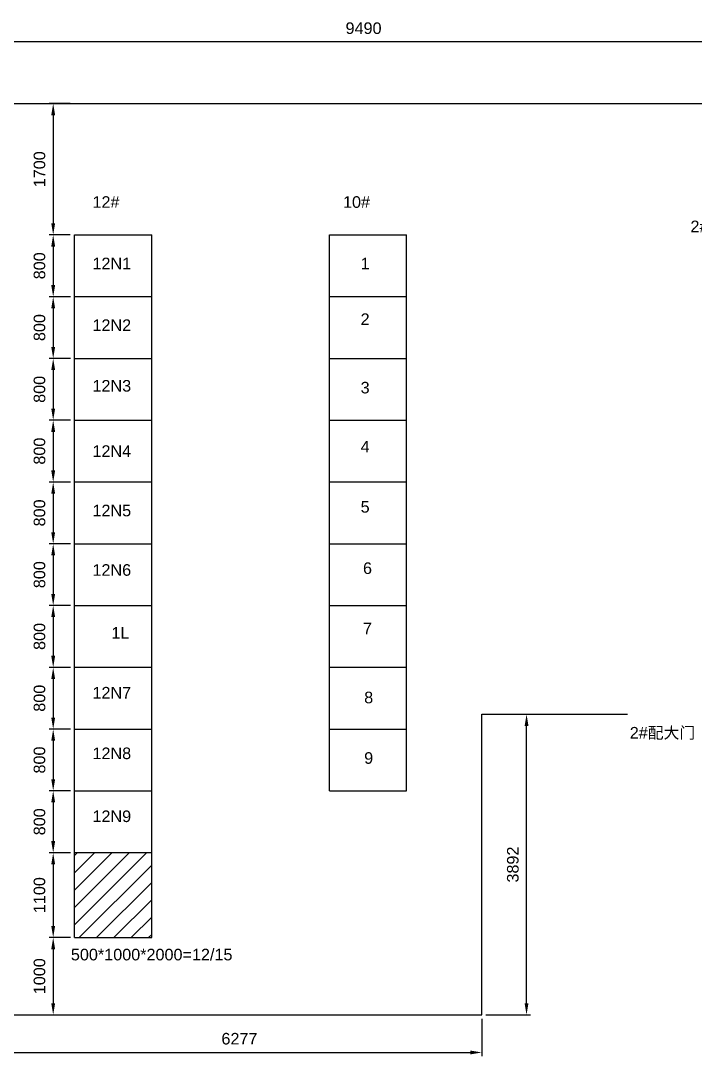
# Model space of a CAD drawing. Header units: millimetres. Extents: x 8 to 67164, y -14211 to 15935.
# Drawn here: x 24362 to 33095, y 1579 to 14990 of the extents above; entities that cross this region are included whole.
import ezdxf

# ---------------------------------------------------------------- set-up
doc = ezdxf.new("R2010")
doc.units = ezdxf.units.MM
doc.layers.add('标注', color=7, linetype='Continuous')
doc.styles.get("Standard").update_dxf_attribs({"font": 'arial.ttf'})
doc.dimstyles.new('ISO-25', dxfattribs={"dimtxt": 150, "dimasz": 150, "dimexe": 50, "dimexo": 50, "dimgap": 100, "dimtad": 1, "dimtoh": 1, "dimdec": 0, "dimtxsty": 'Standard', "dimcen": 0, "dimclrd": 3, "dimclre": 3, "dimclrt": 3, "dimadec": 0, "dimazin": 0, "dimtfac": 1, "dimtdec": 0, "dimtmove": 0, "dimatfit": 3, "dimfxl": 1, "dimarcsym": 2})

# ---------------------------------------------------------------- blocks, each defined once
blk = doc.blocks.new('*D2')
at = {"layer": 'Defpoints', "color": 0, "transparency": 16777216}
for p in [(25053, 13916), (24782, 12216), (25053, 12216)]:
    blk.add_point(p, dxfattribs=at)
at = {"layer": '标注', "color": 3, "lineweight": -2, "transparency": 16777216}
for p, q in [((25003, 13916), (24732, 13916)), ((24782, 13766), (24782, 12366)), ((25003, 12216), (24732, 12216))]:
    blk.add_line(p, q, dxfattribs=at)
at = {"layer": '标注', "color": 3, "transparency": 16777216}
for points in [[(24757, 13766), (24807, 13766), (24782, 13916)], [(24757, 12366), (24807, 12366), (24782, 12216)]]:
    blk.add_solid(points, dxfattribs=at)
at = {"layer": '标注', "color": 3, "transparency": 16777216, "insert": (24605, 13066), "char_height": 150, "attachment_point": 5, "rotation": 90}
blk.add_mtext('1700', dxfattribs=at)
blk = doc.blocks.new('*D3')
at = {"layer": 'Defpoints', "color": 0, "transparency": 16777216}
for p in [(25053, 12216), (24782, 11416), (25058, 11416)]:
    blk.add_point(p, dxfattribs=at)
at = {"layer": '标注', "color": 3, "lineweight": -2, "transparency": 16777216}
for p, q in [((25003, 12216), (24732, 12216)), ((24782, 12066), (24782, 11566)), ((25008, 11416), (24732, 11416))]:
    blk.add_line(p, q, dxfattribs=at)
at = {"layer": '标注', "color": 3, "transparency": 16777216}
for points in [[(24757, 12066), (24807, 12066), (24782, 12216)], [(24757, 11566), (24807, 11566), (24782, 11416)]]:
    blk.add_solid(points, dxfattribs=at)
at = {"layer": '标注', "color": 3, "transparency": 16777216, "insert": (24605, 11816), "char_height": 150, "attachment_point": 5, "rotation": 90}
blk.add_mtext('800', dxfattribs=at)
blk = doc.blocks.new('*D4')
at = {"layer": 'Defpoints', "color": 0, "transparency": 16777216}
for p in [(25058, 11416), (24782, 10616), (25058, 10616)]:
    blk.add_point(p, dxfattribs=at)
at = {"layer": '标注', "color": 3, "lineweight": -2, "transparency": 16777216}
for p, q in [((25008, 11416), (24732, 11416)), ((24782, 11266), (24782, 10766)), ((25008, 10616), (24732, 10616))]:
    blk.add_line(p, q, dxfattribs=at)
at = {"layer": '标注', "color": 3, "transparency": 16777216}
for points in [[(24757, 11266), (24807, 11266), (24782, 11416)], [(24757, 10766), (24807, 10766), (24782, 10616)]]:
    blk.add_solid(points, dxfattribs=at)
at = {"layer": '标注', "color": 3, "transparency": 16777216, "insert": (24605, 11016), "char_height": 150, "attachment_point": 5, "rotation": 90}
blk.add_mtext('800', dxfattribs=at)
blk = doc.blocks.new('*D5')
at = {"layer": 'Defpoints', "color": 0, "transparency": 16777216}
for p in [(25058, 10616), (24782, 9816), (25058, 9816)]:
    blk.add_point(p, dxfattribs=at)
at = {"layer": '标注', "color": 3, "lineweight": -2, "transparency": 16777216}
for p, q in [((25008, 10616), (24732, 10616)), ((24782, 10466), (24782, 9966)), ((25008, 9816), (24732, 9816))]:
    blk.add_line(p, q, dxfattribs=at)
at = {"layer": '标注', "color": 3, "transparency": 16777216}
for points in [[(24757, 10466), (24807, 10466), (24782, 10616)], [(24757, 9966), (24807, 9966), (24782, 9816)]]:
    blk.add_solid(points, dxfattribs=at)
at = {"layer": '标注', "color": 3, "transparency": 16777216, "insert": (24605, 10216), "char_height": 150, "attachment_point": 5, "rotation": 90}
blk.add_mtext('800', dxfattribs=at)
blk = doc.blocks.new('*D6')
at = {"layer": 'Defpoints', "color": 0, "transparency": 16777216}
for p in [(25058, 9816), (24782, 9016), (25058, 9016)]:
    blk.add_point(p, dxfattribs=at)
at = {"layer": '标注', "color": 3, "lineweight": -2, "transparency": 16777216}
for p, q in [((25008, 9816), (24732, 9816)), ((24782, 9666), (24782, 9166)), ((25008, 9016), (24732, 9016))]:
    blk.add_line(p, q, dxfattribs=at)
at = {"layer": '标注', "color": 3, "transparency": 16777216}
for points in [[(24757, 9666), (24807, 9666), (24782, 9816)], [(24757, 9166), (24807, 9166), (24782, 9016)]]:
    blk.add_solid(points, dxfattribs=at)
at = {"layer": '标注', "color": 3, "transparency": 16777216, "insert": (24605, 9416), "char_height": 150, "attachment_point": 5, "rotation": 90}
blk.add_mtext('800', dxfattribs=at)
blk = doc.blocks.new('*D7')
at = {"layer": 'Defpoints', "color": 0, "transparency": 16777216}
for p in [(25058, 9016), (24782, 8216), (25058, 8216)]:
    blk.add_point(p, dxfattribs=at)
at = {"layer": '标注', "color": 3, "lineweight": -2, "transparency": 16777216}
for p, q in [((25008, 9016), (24732, 9016)), ((24782, 8866), (24782, 8366)), ((25008, 8216), (24732, 8216))]:
    blk.add_line(p, q, dxfattribs=at)
at = {"layer": '标注', "color": 3, "transparency": 16777216}
for points in [[(24757, 8866), (24807, 8866), (24782, 9016)], [(24757, 8366), (24807, 8366), (24782, 8216)]]:
    blk.add_solid(points, dxfattribs=at)
at = {"layer": '标注', "color": 3, "transparency": 16777216, "insert": (24605, 8616), "char_height": 150, "attachment_point": 5, "rotation": 90}
blk.add_mtext('800', dxfattribs=at)
blk = doc.blocks.new('*D8')
at = {"layer": 'Defpoints', "color": 0, "transparency": 16777216}
for p in [(25058, 8216), (24782, 7416), (25058, 7416)]:
    blk.add_point(p, dxfattribs=at)
at = {"layer": '标注', "color": 3, "lineweight": -2, "transparency": 16777216}
for p, q in [((25008, 8216), (24732, 8216)), ((24782, 8066), (24782, 7566)), ((25008, 7416), (24732, 7416))]:
    blk.add_line(p, q, dxfattribs=at)
at = {"layer": '标注', "color": 3, "transparency": 16777216}
for points in [[(24757, 8066), (24807, 8066), (24782, 8216)], [(24757, 7566), (24807, 7566), (24782, 7416)]]:
    blk.add_solid(points, dxfattribs=at)
at = {"layer": '标注', "color": 3, "transparency": 16777216, "insert": (24605, 7816), "char_height": 150, "attachment_point": 5, "rotation": 90}
blk.add_mtext('800', dxfattribs=at)
blk = doc.blocks.new('*D9')
at = {"layer": 'Defpoints', "color": 0, "transparency": 16777216}
for p in [(25058, 7416), (24782, 6616), (25058, 6616)]:
    blk.add_point(p, dxfattribs=at)
at = {"layer": '标注', "color": 3, "lineweight": -2, "transparency": 16777216}
for p, q in [((25008, 7416), (24732, 7416)), ((24782, 7266), (24782, 6766)), ((25008, 6616), (24732, 6616))]:
    blk.add_line(p, q, dxfattribs=at)
at = {"layer": '标注', "color": 3, "transparency": 16777216}
for points in [[(24757, 7266), (24807, 7266), (24782, 7416)], [(24757, 6766), (24807, 6766), (24782, 6616)]]:
    blk.add_solid(points, dxfattribs=at)
at = {"layer": '标注', "color": 3, "transparency": 16777216, "insert": (24605, 7016), "char_height": 150, "attachment_point": 5, "rotation": 90}
blk.add_mtext('800', dxfattribs=at)
blk = doc.blocks.new('*D10')
at = {"layer": 'Defpoints', "color": 0, "transparency": 16777216}
for p in [(25058, 6616), (24782, 5816), (25058, 5816)]:
    blk.add_point(p, dxfattribs=at)
at = {"layer": '标注', "color": 3, "lineweight": -2, "transparency": 16777216}
for p, q in [((25008, 6616), (24732, 6616)), ((24782, 6466), (24782, 5966)), ((25008, 5816), (24732, 5816))]:
    blk.add_line(p, q, dxfattribs=at)
at = {"layer": '标注', "color": 3, "transparency": 16777216}
for points in [[(24757, 6466), (24807, 6466), (24782, 6616)], [(24757, 5966), (24807, 5966), (24782, 5816)]]:
    blk.add_solid(points, dxfattribs=at)
at = {"layer": '标注', "color": 3, "transparency": 16777216, "insert": (24605, 6216), "char_height": 150, "attachment_point": 5, "rotation": 90}
blk.add_mtext('800', dxfattribs=at)
blk = doc.blocks.new('*D11')
at = {"layer": 'Defpoints', "color": 0, "transparency": 16777216}
for p in [(25058, 5816), (24782, 5016), (25058, 5016)]:
    blk.add_point(p, dxfattribs=at)
at = {"layer": '标注', "color": 3, "lineweight": -2, "transparency": 16777216}
for p, q in [((25008, 5816), (24732, 5816)), ((24782, 5666), (24782, 5166)), ((25008, 5016), (24732, 5016))]:
    blk.add_line(p, q, dxfattribs=at)
at = {"layer": '标注', "color": 3, "transparency": 16777216}
for points in [[(24757, 5666), (24807, 5666), (24782, 5816)], [(24757, 5166), (24807, 5166), (24782, 5016)]]:
    blk.add_solid(points, dxfattribs=at)
at = {"layer": '标注', "color": 3, "transparency": 16777216, "insert": (24605, 5416), "char_height": 150, "attachment_point": 5, "rotation": 90}
blk.add_mtext('800', dxfattribs=at)
blk = doc.blocks.new('*D12')
at = {"layer": 'Defpoints', "color": 0, "transparency": 16777216}
for p in [(25058, 5016), (24782, 4216), (25058, 4216)]:
    blk.add_point(p, dxfattribs=at)
at = {"layer": '标注', "color": 3, "lineweight": -2, "transparency": 16777216}
for p, q in [((25008, 5016), (24732, 5016)), ((24782, 4866), (24782, 4366)), ((25008, 4216), (24732, 4216))]:
    blk.add_line(p, q, dxfattribs=at)
at = {"layer": '标注', "color": 3, "transparency": 16777216}
for points in [[(24757, 4866), (24807, 4866), (24782, 5016)], [(24757, 4366), (24807, 4366), (24782, 4216)]]:
    blk.add_solid(points, dxfattribs=at)
at = {"layer": '标注', "color": 3, "transparency": 16777216, "insert": (24605, 4616), "char_height": 150, "attachment_point": 5, "rotation": 90}
blk.add_mtext('800', dxfattribs=at)
blk = doc.blocks.new('*D13')
at = {"layer": 'Defpoints', "color": 0, "transparency": 16777216}
for p in [(25058, 4216), (24782, 3116), (25058, 3116)]:
    blk.add_point(p, dxfattribs=at)
at = {"layer": '标注', "color": 3, "lineweight": -2, "transparency": 16777216}
for p, q in [((25008, 4216), (24732, 4216)), ((24782, 4066), (24782, 3266)), ((25008, 3116), (24732, 3116))]:
    blk.add_line(p, q, dxfattribs=at)
at = {"layer": '标注', "color": 3, "transparency": 16777216}
for points in [[(24757, 4066), (24807, 4066), (24782, 4216)], [(24757, 3266), (24807, 3266), (24782, 3116)]]:
    blk.add_solid(points, dxfattribs=at)
at = {"layer": '标注', "color": 3, "transparency": 16777216, "insert": (24605, 3666), "char_height": 150, "attachment_point": 5, "rotation": 90}
blk.add_mtext('1100', dxfattribs=at)
blk = doc.blocks.new('*D14')
at = {"layer": 'Defpoints', "color": 0, "transparency": 16777216}
for p in [(25058, 3116), (24782, 2116), (24782, 2116)]:
    blk.add_point(p, dxfattribs=at)
at = {"layer": '标注', "color": 3, "lineweight": -2, "transparency": 16777216}
for p, q in [((25008, 3116), (24732, 3116)), ((24782, 2966), (24782, 2266))]:
    blk.add_line(p, q, dxfattribs=at)
at = {"layer": '标注', "color": 3, "transparency": 16777216}
for points in [[(24757, 2966), (24807, 2966), (24782, 3116)], [(24757, 2266), (24807, 2266), (24782, 2116)]]:
    blk.add_solid(points, dxfattribs=at)
at = {"layer": '标注', "color": 3, "transparency": 16777216, "insert": (24605, 2616), "char_height": 150, "attachment_point": 5, "rotation": 90}
blk.add_mtext('1000', dxfattribs=at)
blk = doc.blocks.new('*D45')
at = {"layer": 'Defpoints', "color": 0, "transparency": 16777216}
for p in [(24055, 14715), (24055, 13916), (33545, 13916)]:
    blk.add_point(p, dxfattribs=at)
at = {"layer": '标注', "color": 3, "lineweight": -2, "transparency": 16777216}
for p, q in [((24055, 13966), (24055, 14765)), ((33545, 13966), (33545, 14765)), ((33395, 14715), (24205, 14715))]:
    blk.add_line(p, q, dxfattribs=at)
at = {"layer": '标注', "color": 3, "transparency": 16777216}
for points in [[(24205, 14740), (24205, 14690), (24055, 14715)], [(33395, 14740), (33395, 14690), (33545, 14715)]]:
    blk.add_solid(points, dxfattribs=at)
at = {"layer": '标注', "color": 3, "transparency": 16777216, "insert": (28800, 14892), "char_height": 150, "attachment_point": 5}
blk.add_mtext('9490', dxfattribs=at)
blk = doc.blocks.new('*D46')
at = {"layer": 'Defpoints', "color": 0, "transparency": 16777216}
for p in [(24055, 2116), (30332, 2116), (30332, 1629)]:
    blk.add_point(p, dxfattribs=at)
at = {"layer": '标注', "color": 3, "lineweight": -2, "transparency": 16777216}
for p, q in [((24055, 2066), (24055, 1579)), ((30332, 2066), (30332, 1579)), ((24205, 1629), (30182, 1629))]:
    blk.add_line(p, q, dxfattribs=at)
at = {"layer": '标注', "color": 3, "transparency": 16777216}
for points in [[(24205, 1654), (24205, 1604), (24055, 1629)], [(30182, 1654), (30182, 1604), (30332, 1629)]]:
    blk.add_solid(points, dxfattribs=at)
at = {"layer": '标注', "color": 3, "transparency": 16777216, "insert": (27193, 1806), "char_height": 150, "attachment_point": 5}
blk.add_mtext('6277', dxfattribs=at)
blk = doc.blocks.new('*D47')
at = {"layer": 'Defpoints', "color": 0, "transparency": 16777216}
for p in [(30332, 6008), (30910, 6008), (30332, 2116)]:
    blk.add_point(p, dxfattribs=at)
at = {"layer": '标注', "color": 3, "lineweight": -2, "transparency": 16777216}
for p, q in [((30382, 6008), (30960, 6008)), ((30910, 2266), (30910, 5858)), ((30382, 2116), (30960, 2116))]:
    blk.add_line(p, q, dxfattribs=at)
at = {"layer": '标注', "color": 3, "transparency": 16777216}
for points in [[(30885, 5858), (30935, 5858), (30910, 6008)], [(30885, 2266), (30935, 2266), (30910, 2116)]]:
    blk.add_solid(points, dxfattribs=at)
at = {"layer": '标注', "color": 3, "transparency": 16777216, "insert": (30733, 4062), "char_height": 150, "attachment_point": 5, "rotation": 90}
blk.add_mtext('3892', dxfattribs=at)

msp = doc.modelspace()

# ---------------------------------------------------------------- hatches: boundary and pattern name
h = msp.add_hatch()
h.set_pattern_fill('ANSI31', color=256, scale=50)
h.paths.add_polyline_path([(26057.8, 4216.5), (25057.8, 4216.5), (25057.8, 3116.5), (26057.8, 3116.5)])

# ---------------------------------------------------------------- linework, layer by layer
for p, q in [((24054.8, 13916.5), (33544.8, 13916.5)), ((25057.8, 3116.5), (25057.8, 12216.5)), ((25057.8, 12216.5), (26057.8, 12216.5)), ((26057.8, 3116.5), (26057.8, 12216.5)), ((28357.8, 5016.5), (28357.8, 12216.5)), ((28357.8, 12216.5), (29357.8, 12216.5)), ((29357.8, 5016.5), (29357.8, 12216.5)), ((25057.8, 11416.5), (26057.8, 11416.5)), ((28357.8, 11416.5), (29357.8, 11416.5)), ((25057.8, 10616.5), (26057.8, 10616.5)), ((28357.8, 10616.5), (29357.8, 10616.5)), ((25057.8, 9816.5), (26057.8, 9816.5)), ((28357.8, 9816.5), (29357.8, 9816.5)), ((25057.8, 9016.5), (26057.8, 9016.5)), ((28357.8, 9016.5), (29357.8, 9016.5)), ((28357.8, 9016.5), (29357.8, 9016.5)), ((25057.8, 8216.5), (26057.8, 8216.5)), ((28357.8, 8216.5), (29357.8, 8216.5)), ((25057.8, 7416.5), (26057.8, 7416.5)), ((28357.8, 7416.5), (29357.8, 7416.5)), ((28357.8, 7416.5), (29357.8, 7416.5)), ((25057.8, 6616.5), (26057.8, 6616.5)), ((28357.8, 6616.5), (29357.8, 6616.5)), ((28357.8, 6616.5), (29357.8, 6616.5)), ((30331.6, 2116.5), (30331.6, 6008)), ((30331.6, 6008), (32217.8, 6008)), ((25057.8, 5816.5), (26057.8, 5816.5)), ((28357.8, 5816.5), (29357.8, 5816.5)), ((25057.8, 5016.5), (26057.8, 5016.5)), ((28357.8, 5016.5), (29357.8, 5016.5)), ((25057.8, 4216.5), (26057.8, 4216.5)), ((25057.8, 3116.5), (26057.8, 3116.5)), ((24054.8, 2116.5), (30331.6, 2116.5))]:
    msp.add_line(p, q)

# ---------------------------------------------------------------- texts
for s, p in [('12#', (25290.4, 12567.1)), ('10#', (28534.1, 12567.1)), ('2#-1配大门', (33032.2, 12251.2)), ('12N1', (25290.4, 11771.1)), ('1', (28762.2, 11771.1)), ('2', (28762.2, 11049.9)), ('12N2', (25290.4, 10971.9)), ('12N3', (25290.4, 10187.1)), ('3', (28762.2, 10163.5)), ('4', (28762.2, 9399.3)), ('12N4', (25290.4, 9341.8)), ('12N5', (25290.4, 8572)), ('5', (28762.2, 8619.9)), ('12N6', (25290.4, 7802.2)), ('6', (28792.8, 7825.2)), ('1L', (25534.9, 6987.1)), ('7', (28792.8, 7045.8)), ('12N7', (25290.4, 6212.6)), ('8', (28808.1, 6150.9)), ('2#配大门', (32246.3, 5694.4)), ('12N8', (25290.4, 5427.7)), ('9', (28808.1, 5367.1)), ('12N9', (25290.4, 4612.6)), ('500*1000*2000=12/15', (25011.2, 2821.6))]:
    msp.add_text(s, height=150).set_placement(p)

# ---------------------------------------------------------------- dimensions: what is measured, and where the dimension line sits
at = {"layer": '标注'}
dim = msp.add_linear_dim(base=(24054.8, 14715.1), p1=(33544.8, 13916.5), p2=(24054.8, 13916.5), dimstyle='ISO-25', override={"dimtmove": 1}, dxfattribs=at)
dim.commit()
dim.dimension.update_dxf_attribs({"geometry": '*D45', "text_midpoint": (28799.8, 14891.6)})
for base, p1, p2, picture, middle in [((24781.9, 12216.5), (25052.6, 13916.5), (25052.6, 12216.5), '*D2', (24605.3, 13066.5)), ((30909.6231, 6008.0219), (30331.5601, 2116.4647), (30331.5601, 6008.0219), '*D47', (30732.986, 4062.2433))]:
    dim = msp.add_linear_dim(base=base, p1=p1, p2=p2, angle=90, dimstyle='ISO-25', dxfattribs=at)
    dim.commit()
    dim.dimension.update_dxf_attribs({"geometry": picture, "text_midpoint": middle})
for base, p1, p2, picture, middle in [((24781.9, 11416.5), (25052.6, 12216.5), (25057.8, 11416.5), '*D3', (24605.3, 11816.5)), ((24781.9, 10616.5), (25057.8, 11416.5), (25057.8, 10616.5), '*D4', (24605.3, 11016.5)), ((24781.9, 9816.5), (25057.8, 10616.5), (25057.8, 9816.5), '*D5', (24605.3, 10216.5)), ((24781.9, 9016.5), (25057.8, 9816.5), (25057.8, 9016.5), '*D6', (24605.3, 9416.5)), ((24781.9, 8216.5), (25057.8, 9016.5), (25057.8, 8216.5), '*D7', (24605.3, 8616.5)), ((24781.9, 7416.5), (25057.8, 8216.5), (25057.8, 7416.5), '*D8', (24605.3, 7816.5)), ((24781.9, 6616.5), (25057.8, 7416.5), (25057.8, 6616.5), '*D9', (24605.3, 7016.5)), ((24781.9, 5816.5), (25057.8, 6616.5), (25057.8, 5816.5), '*D10', (24605.3, 6216.5)), ((24781.9, 5016.5), (25057.8, 5816.5), (25057.8, 5016.5), '*D11', (24605.3, 5416.5)), ((24781.9, 4216.5), (25057.8, 5016.5), (25057.8, 4216.5), '*D12', (24605.3, 4616.5)), ((24781.9, 3116.5), (25057.8, 4216.5), (25057.8, 3116.5), '*D13', (24605.3, 3666.5)), ((24781.9, 2116.5), (25057.8, 3116.5), (24781.9, 2116.5), '*D14', (24605.3, 2616.5))]:
    dim = msp.add_linear_dim(base=base, p1=p1, p2=p2, angle=90, dimstyle='ISO-25', override={"dimtmove": 1}, dxfattribs=at)
    dim.commit()
    dim.dimension.update_dxf_attribs({"geometry": picture, "text_midpoint": middle})
dim = msp.add_linear_dim(base=(30331.6, 1629.4), p1=(24054.8, 2116.5), p2=(30331.6, 2116.5), dimstyle='ISO-25', dxfattribs=at)
dim.commit()
dim.dimension.update_dxf_attribs({"geometry": '*D46', "text_midpoint": (27193.2, 1806)})

doc.saveas('drawing.dxf')
